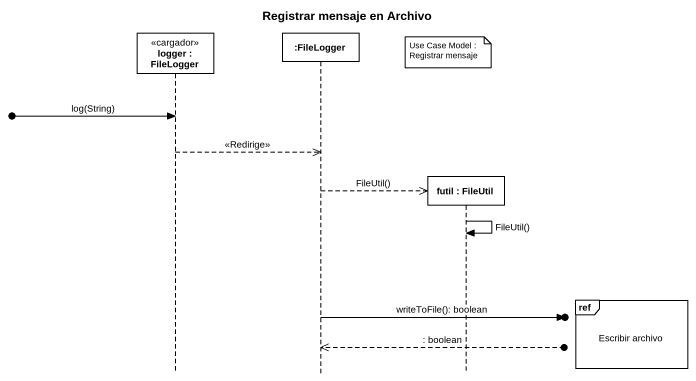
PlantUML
@startuml
title Registrar mensaje en Archivo
hide footbox
participant "logger : FileLogger" as logger <<cargador>>
participant ":FileLogger" as FileLogger
participant "futil : FileUtil" as futil

note over futil : Use Case Model : Registrar mensaje
[o-> logger : log(String)
logger -->> FileLogger : <<Redirige>>
FileLogger -->> futil ** : FileUtil()
futil -> futil : FileUtil()
ref over futil : Escribir archivo
FileLogger ->o] : writeToFile(): boolean
FileLogger <<--o] : : boolean
@enduml
